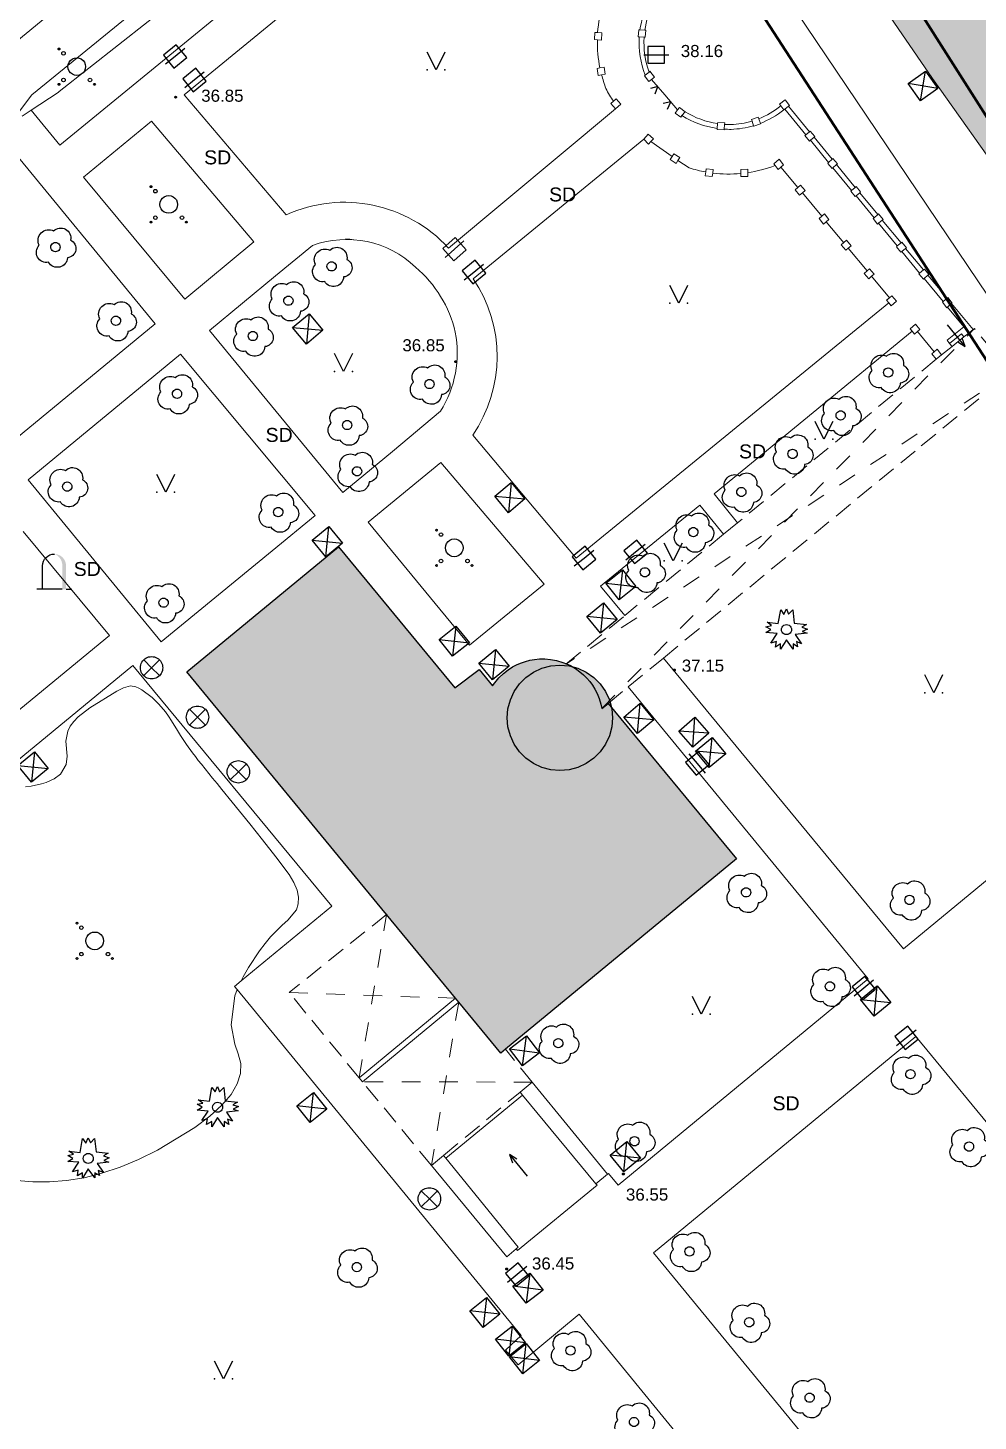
# Model space of a CAD drawing. Header units: metres. Extents: x 363857 to 365179, y 5807840 to 5809004.
# Drawn here: x 364668 to 364719, y 5808471.3 to 5808546.1 of the extents above; entities that cross this region are included whole.
import ezdxf

# ---------------------------------------------------------------- set-up
doc = ezdxf.new("R2010")
doc.units = ezdxf.units.M
doc.header["$LTSCALE"] = 0.5
for name, pattern in [('LF11.2', [4, 2, -2]), ('LF11.26', [0]), ('LF11.3', [3, 2, -1])]:
    doc.linetypes.add(name, pattern=pattern)
doc.layers.get('0').update_dxf_attribs({"color": 1, "linetype": 'CONTINUOUS'})
for name, color, linetype in [('Flurstücksgrenze', 5, 'CONTINUOUS'), ('Stk.Abwasserentsorgung', 1, 'CONTINUOUS'), ('Stk.Bauliche Anlagen', 1, 'CONTINUOUS'), ('Stk.Befestigungsarten', 1, 'CONTINUOUS'), ('Stk.Bäume', 1, 'CONTINUOUS'), ('Stk.Einfriedungen', 1, 'CONTINUOUS'), ('Stk.Gebäude', 202, 'CONTINUOUS'), ('Stk.Geländehöhen', 1, 'CONTINUOUS'), ('Stk.Grünflächen', 1, 'CONTINUOUS'), ('Stk.Stadtmöbel', 1, 'CONTINUOUS'), ('Stk.Topografie allgemein', 1, 'CONTINUOUS'), ('Stk.Ver- und Entsorgungsanlagen allgemein', 1, 'CONTINUOUS'), ('Stk.Waldflächen', 1, 'CONTINUOUS')]:
    doc.layers.add(name, color=color, linetype=linetype)
doc.styles.add('TA  11.0401.0000', font='Arial.ttf')

# ---------------------------------------------------------------- blocks, each defined once
blk = doc.blocks.new('S11..378')
at = {"color": 0, "lineweight": -2}
blk.add_lwpolyline([(-0.025, 0.05), (0, 0), (0.025, 0.05)], dxfattribs=at)
blk = doc.blocks.new('S11..37')
at = {"color": 0, "lineweight": -2}
for points in [[(-0.06, 0.06), (0.06, 0.06), (0.06, -0.06), (-0.06, -0.06), (-0.06, 0.06), (0.06, -0.06)], [(0.06, 0.06), (-0.06, -0.06)]]:
    blk.add_lwpolyline(points, dxfattribs=at)
blk = doc.blocks.new('S11..35')
at = {"color": 0, "lineweight": -2}
blk.add_lwpolyline([(-0.375, 0), (0, 0), (0.375, 0)], dxfattribs=at)
blk.add_lwpolyline([(0.25, 0.25), (-0.25, 0.25), (-0.25, -0.25), (0.25, -0.25)], close=True, dxfattribs=at)
blk = doc.blocks.new('S11..36')
at = {"color": 0, "lineweight": -2}
blk.add_lwpolyline([(0.065, -0.0375, -0.57735), (-0.065, -0.0375, -0.57735), (0, 0.075, -0.57735)], format="xyb", close=True, dxfattribs=at)
for points in [[(-0.05, 0.05), (0, 0), (-0.05, -0.05)], [(0.05, -0.05), (0, 0), (0.05, 0.05)]]:
    blk.add_lwpolyline(points, dxfattribs=at)
blk = doc.blocks.new('S11..55', base_point=(0, -0.3))
at = {"lineweight": -2}
blk.add_hatch(color=0, dxfattribs=at).paths.add_polyline_path([(0.15, -0.3), (0.15, 0), (0.1449, 0.0388), (0.1299, 0.075), (0.1061, 0.1061), (0.075, 0.1299), (0.0388, 0.1449), (0, 0.15), (0.0374, 0.1308), (0.0681, 0.102), (0.0895, 0.0657), (0.1, 0.025), (0.1, -0.3)], flags=0)
at = {"color": 0, "lineweight": -2}
blk.add_lwpolyline([(-0.15, -0.3), (-0.15, 0, -0.4142136), (0, 0.15)], format="xyb", dxfattribs=at)
for points in [[(0.1, -0.3), (0, -0.3), (-0.15, -0.3), (-0.225, -0.3)], [(0.15, -0.3), (0.225, -0.3)]]:
    blk.add_lwpolyline(points, dxfattribs=at)
blk = doc.blocks.new('S11..147', base_point=(0, 0.3))
at = {"color": 0, "lineweight": -2}
for points in [[(-0.0957, 0.3975, -0.57735), (-0.1043, 0.3975, -0.57735), (-0.1, 0.405, -0.57735)], [(-0.0663, 0.37, -0.57735), (-0.0837, 0.37, -0.57735), (-0.075, 0.385, -0.57735)], [(0.0433, 0.275, -0.57735), (-0.0433, 0.275, -0.57735), (0, 0.35, -0.57735)], [(-0.0957, 0.1975, -0.57735), (-0.1043, 0.1975, -0.57735), (-0.1, 0.205, -0.57735)], [(-0.0663, 0.22, -0.57735), (-0.0837, 0.22, -0.57735), (-0.075, 0.235, -0.57735)], [(0.0837, 0.22, -0.57735), (0.0663, 0.22, -0.57735), (0.075, 0.235, -0.57735)], [(0.1043, 0.1975, -0.57735), (0.0957, 0.1975, -0.57735), (0.1, 0.205, -0.57735)]]:
    blk.add_lwpolyline(points, format="xyb", close=True, dxfattribs=at)
blk = doc.blocks.new('Treppenpfeil')
at = {"color": 0, "lineweight": -2}
for points in [[(-0.1, 0.05), (-0.25, 0), (-0.1, -0.05)], [(-0.25, 0), (0.25, 0)]]:
    blk.add_lwpolyline(points, dxfattribs=at)
blk = doc.blocks.new('S11..146', base_point=(0, 0.25))
at = {"color": 0, "lineweight": -2}
blk.add_lwpolyline([(0.05, 0.35), (0, 0.25), (-0.05, 0.35)], dxfattribs=at)
for p in [(-0.05, 0.25), (0.05, 0.25)]:
    blk.add_point(p, dxfattribs=at)
blk = doc.blocks.new('Nadelbaum')
at = {"color": 0, "lineweight": -2}
blk.add_lwpolyline([(0.185, 0.155), (0.475, 0.125), (0.365, 0.06), (0.5, 0.015), (0.37, -0.045), (0.49, -0.085), (0.21, -0.12), (0.36, -0.335), (0.235, -0.285), (0.265, -0.41), (0.155, -0.34), (0.16, -0.465), (0, -0.245), (-0.14, -0.47), (-0.14, -0.34), (-0.26, -0.415), (-0.24, -0.28), (-0.375, -0.32), (-0.225, -0.09), (-0.49, -0.07), (-0.37, 0), (-0.49, 0.07), (-0.355, 0.1), (-0.46, 0.175), (-0.195, 0.145), (-0.135, 0.475), (-0.06, 0.365), (0, 0.495), (0.05, 0.37), (0.15, 0.475)], close=True, dxfattribs=at)
blk.add_lwpolyline([(0.1039, -0.06, -0.5773503), (-0.1039, -0.06, -0.5773503), (0, 0.12, -0.5773503)], format="xyb", close=True, dxfattribs=at)
blk = doc.blocks.new('S11..60')
at = {"color": 0, "lineweight": -2}
for points in [[(0.165, 0.075, -0.7675055), (0.13, -0.115, -0.7475991), (-0.075, -0.165, -0.7388858), (-0.175, 0.02, -0.7315501), (-0.02, 0.175, -0.7388858)], [(0.0433, -0.025, -0.5773503), (-0.0433, -0.025, -0.5773503), (0, 0.05, -0.5773503)]]:
    blk.add_lwpolyline(points, format="xyb", close=True, dxfattribs=at)
blk = doc.blocks.new('Geländehöhe')
at = {"color": 0, "lineweight": -2}
for points in [[(0.0087, -0.005, -0.5773503), (-0.0087, -0.005, -0.5773503), (0, 0.01, -0.5773503)], [(0.0043, -0.0025, -0.5773503), (-0.0043, -0.0025, -0.5773503), (0, 0.005, -0.5773503)]]:
    blk.add_lwpolyline(points, format="xyb", close=True, dxfattribs=at)

msp = doc.modelspace()

# ---------------------------------------------------------------- hatches: boundary and pattern name
at = {"layer": 'Stk.Gebäude', "lineweight": 18, "true_color": 0xffffff}
for points in [[(364692.937, 5808510.754), (364693.0538, 5808510.9181), (364693.2812, 5808511.186), (364693.5206, 5808511.4141), (364693.7652, 5808511.6048), (364694.0096, 5808511.7611), (364694.2497, 5808511.8868), (364694.4824, 5808511.9855), (364694.7056, 5808512.0609), (364694.9338, 5808512.1198), (364695.1826, 5808512.1643), (364695.4523, 5808512.1902), (364695.7425, 5808512.1929), (364696.0515, 5808512.1669), (364696.3767, 5808512.1067), (364696.7135, 5808512.0066), (364696.901, 5808511.933), (364697.1135, 5808511.8323), (364697.3816, 5808511.6763), (364697.6179, 5808511.5078), (364697.824, 5808511.3318), (364698.0024, 5808511.1526), (364698.1557, 5808510.9734), (364698.2954, 5808510.7836), (364698.4295, 5808510.5693), (364698.5542, 5808510.3286), (364698.6649, 5808510.0603), (364698.7561, 5808509.7638), (364698.806, 5808509.534), (364699.139, 5808509.808), (364706.027, 5808501.452), (364693.63, 5808491.233), (364693.372, 5808491.021), (364691.12, 5808493.767), (364690.949, 5808493.974), (364687.248, 5808498.479), (364676.529, 5808511.5), (364684.66, 5808518.21), (364690.914, 5808510.643), (364692.22, 5808511.621)], [(364699.337, 5808509.521), (364699.38, 5808509.03), (364699.337, 5808508.539), (364699.209, 5808508.062), (364699.001, 5808507.615), (364698.718, 5808507.211), (364698.369, 5808506.862), (364697.965, 5808506.579), (364697.518, 5808506.371), (364697.041, 5808506.243), (364696.55, 5808506.2), (364696.059, 5808506.243), (364695.582, 5808506.371), (364695.135, 5808506.579), (364694.731, 5808506.862), (364694.382, 5808507.211), (364694.099, 5808507.615), (364693.891, 5808508.062), (364693.763, 5808508.539), (364693.72, 5808509.03), (364693.763, 5808509.521), (364693.891, 5808509.998), (364694.099, 5808510.445), (364694.382, 5808510.849), (364694.731, 5808511.198), (364695.135, 5808511.481), (364695.582, 5808511.689), (364696.059, 5808511.817), (364696.55, 5808511.86), (364697.041, 5808511.817), (364697.518, 5808511.689), (364697.965, 5808511.481), (364698.369, 5808511.198), (364698.718, 5808510.849), (364699.001, 5808510.445), (364699.209, 5808509.998)]]:
    msp.add_hatch(color=7, dxfattribs=at).paths.add_polyline_path(points, flags=0)
at = {"layer": 'Stk.Gebäude', "lineweight": 18}
msp.add_hatch(color=11, dxfattribs=at).paths.add_polyline_path([(364692.937, 5808510.754), (364693.0538, 5808510.9181), (364693.2812, 5808511.186), (364693.5206, 5808511.4141), (364693.7652, 5808511.6048), (364694.0096, 5808511.7611), (364694.2497, 5808511.8868), (364694.4824, 5808511.9855), (364694.7056, 5808512.0609), (364694.9338, 5808512.1198), (364695.1826, 5808512.1643), (364695.4523, 5808512.1902), (364695.7425, 5808512.1929), (364696.0515, 5808512.1669), (364696.3767, 5808512.1067), (364696.7135, 5808512.0066), (364696.901, 5808511.933), (364697.1135, 5808511.8323), (364697.3816, 5808511.6763), (364697.6179, 5808511.5078), (364697.824, 5808511.3318), (364698.0024, 5808511.1526), (364698.1557, 5808510.9734), (364698.2954, 5808510.7836), (364698.4295, 5808510.5693), (364698.5542, 5808510.3286), (364698.6649, 5808510.0603), (364698.7561, 5808509.7638), (364698.806, 5808509.534), (364699.139, 5808509.808), (364706.027, 5808501.452), (364693.63, 5808491.233), (364693.372, 5808491.021), (364691.12, 5808493.767), (364690.949, 5808493.974), (364687.248, 5808498.479), (364676.529, 5808511.5), (364684.66, 5808518.21), (364690.914, 5808510.643), (364692.22, 5808511.621)], flags=0)
at = {"layer": 'Stk.Waldflächen', "lineweight": 18, "true_color": 0xb3ff7f}
msp.add_hatch(color=71, dxfattribs=at).paths.add_polyline_path([(364856.1056, 5808603.8311), (364866.0623, 5808600.2262), (364875.1949, 5808596.9995), (364881.8111, 5808594.6518), (364887.4852, 5808592.6483), (364895.9869, 5808589.2956), (364906.0928, 5808585.2734), (364917.4822, 5808580.7702), (364921.6797, 5808578.0866), (364934.3953, 5808570.256), (364780.8809, 5808445.1211), (364779.0683, 5808447.3369), (364774.0009, 5808454.437), (364764.6455, 5808468.6726), (364761.6172, 5808473.7248), (364755.9606, 5808483.3852), (364743.58, 5808502.6026), (364733.2593, 5808517.6359), (364726.0778, 5808529.9147), (364716.5473, 5808543.3564), (364713.8791, 5808547.2331)], flags=0)

# ---------------------------------------------------------------- linework, layer by layer
at = {"layer": 'Flurstücksgrenze', "color": 7, "linetype": 'Continuous', "lineweight": 40}
for p, q in [((364698.368, 5808574.568), (364746.144, 5808499.196)), ((364692.76, 5808569.416), (364773.383, 5808444.993))]:
    msp.add_line(p, q, dxfattribs=at)
at = {"layer": 'Stk.Bauliche Anlagen', "color": 7, "linetype": 'LF11.2', "lineweight": 18}
for p, q in [((364698.8064, 5808509.5339), (364718.8042, 5808529.9306)), ((364720.7551, 5808527.5613), (364696.8782, 5808511.9126)), ((364685.7732, 5808489.7062), (364687.2485, 5808498.4789)), ((364682.0117, 5808494.274), (364690.9491, 5808493.974)), ((364691.1199, 5808493.7667), (364689.6519, 5808484.996)), ((364695.0696, 5808489.4723), (364685.9481, 5808489.4938))]:
    msp.add_line(p, q, dxfattribs=at)
at = {"layer": 'Stk.Bauliche Anlagen', "color": 7, "linetype": 'LF11.3', "lineweight": 18}
for p, q in [((364718.5026, 5808529.6888), (364718.7402, 5808529.8792)), ((364718.7402, 5808529.8792), (364718.8042, 5808529.9306)), ((364720.7551, 5808527.5613), (364718.8042, 5808529.9306)), ((364718.2414, 5808529.4794), (364717.6064, 5808528.9707)), ((364718.2414, 5808529.4794), (364718.5026, 5808529.6888)), ((364716.748, 5808528.2827), (364706.0831, 5808519.4975)), ((364717.6064, 5808528.9707), (364717.042, 5808528.5235)), ((364715.9516, 5808523.6276), (364719.2018, 5808526.2893)), ((364702.1068, 5808512.2406), (364715.9516, 5808523.6276)), ((364706.0831, 5808519.4975), (364705.3364, 5808518.8833)), ((364705.3364, 5808518.8833), (364700.043, 5808514.5294)), ((364696.8782, 5808511.9126), (364700.043, 5808514.5294)), ((364700.2135, 5808510.6888), (364702.1068, 5808512.2406)), ((364699.1392, 5808509.8083), (364700.2135, 5808510.6888)), ((364687.2485, 5808498.4789), (364682.0117, 5808494.274)), ((364685.7732, 5808489.7062), (364682.0117, 5808494.274)), ((364695.0696, 5808489.4723), (364693.6297, 5808491.2334)), ((364689.6519, 5808484.996), (364685.9481, 5808489.4938)), ((364694.4145, 5808488.9402), (364695.0696, 5808489.4723)), ((364690.3059, 5808485.535), (364694.4145, 5808488.9402)), ((364690.3059, 5808485.535), (364689.6519, 5808484.996))]:
    msp.add_line(p, q, dxfattribs=at)
at = {"layer": 'Stk.Einfriedungen', "color": 7, "linetype": 'Continuous', "lineweight": 18}
for p, q in [((364698.426, 5808545.8291), (364698.4088, 5808545.4495)), ((364698.5782, 5808545.819), (364698.426, 5808545.8291)), ((364698.8051, 5808545.8038), (364698.5782, 5808545.819)), ((364698.788, 5808545.4242), (364698.8051, 5808545.8038)), ((364700.7851, 5808545.9747), (364700.7506, 5808545.5963)), ((364700.7506, 5808545.5963), (364700.8107, 5808545.5921)), ((364700.849, 5808545.9702), (364700.7851, 5808545.9747)), ((364700.8107, 5808545.5921), (364701.07, 5808545.574)), ((364701.109, 5808545.9521), (364700.849, 5808545.9702)), ((364701.07, 5808545.574), (364701.1297, 5808545.5699)), ((364701.1642, 5808545.9483), (364701.109, 5808545.9521)), ((364701.1297, 5808545.5699), (364701.1642, 5808545.9483)), ((364698.4088, 5808545.4495), (364698.5627, 5808545.4392)), ((364698.5627, 5808545.4392), (364698.788, 5808545.4242)), ((364698.703, 5808543.9286), (364698.5471, 5808543.898)), ((364698.5471, 5808543.898), (364698.6123, 5808543.5236)), ((364698.6123, 5808543.5236), (364698.7882, 5808543.5581)), ((364698.92, 5808543.9712), (364698.703, 5808543.9286)), ((364698.7882, 5808543.5581), (364698.9852, 5808543.5969)), ((364698.9852, 5808543.5969), (364698.92, 5808543.9712)), ((364701.1346, 5808543.532), (364701.0953, 5808543.5024)), ((364701.0953, 5808543.5024), (364701.3298, 5808543.2035)), ((364701.3509, 5808543.6942), (364701.1346, 5808543.532)), ((364701.3298, 5808543.2035), (364701.4738, 5808543.3116)), ((364701.3862, 5808543.7498), (364701.3509, 5808543.6942)), ((364701.6359, 5808543.4346), (364701.3862, 5808543.7498)), ((364701.4738, 5808543.3116), (364701.6359, 5808543.4346)), ((364699.4358, 5808542.1332), (364699.2927, 5808542.0079)), ((364699.2927, 5808542.0079), (364699.541, 5808541.7203)), ((364699.5748, 5808542.2624), (364699.4358, 5808542.1332)), ((364699.541, 5808541.7203), (364699.8231, 5808541.9748)), ((364699.8231, 5808541.9748), (364699.5748, 5808542.2624)), ((364702.9631, 5808541.8032), (364702.8574, 5808541.6671)), ((364703.2682, 5808541.5767), (364702.9631, 5808541.8032)), ((364708.6463, 5808542.2135), (364708.3457, 5808541.981)), ((364708.3457, 5808541.981), (364708.4058, 5808541.8888)), ((364708.4058, 5808541.8888), (364708.5716, 5808541.6755)), ((364708.6229, 5808541.7152), (364708.8286, 5808541.8742)), ((364708.8722, 5808541.9079), (364708.6463, 5808542.2135)), ((364708.8286, 5808541.8742), (364708.8722, 5808541.9079)), ((364709.9581, 5808540.4951), (364708.8286, 5808541.8742)), ((364702.8574, 5808541.6671), (364702.7301, 5808541.503)), ((364702.7301, 5808541.503), (364703.0352, 5808541.2766)), ((364703.0352, 5808541.2766), (364703.1025, 5808541.3633)), ((364703.1025, 5808541.3633), (364703.2682, 5808541.5767)), ((364705.0211, 5808540.9923), (364705.0169, 5808540.9361)), ((364705.4006, 5808540.9725), (364705.0211, 5808540.9923)), ((364707.2002, 5808541.2832), (364706.8428, 5808541.1541)), ((364706.8428, 5808541.1541), (364706.8747, 5808541.0731)), ((364706.8747, 5808541.0731), (364706.9495, 5808540.8241)), ((364707.2294, 5808541.1965), (364707.2002, 5808541.2832)), ((364707.3125, 5808540.9498), (364707.2294, 5808541.1965)), ((364708.5716, 5808541.6755), (364708.6229, 5808541.7152)), ((364709.7576, 5808540.3348), (364708.6229, 5808541.7152)), ((364701.2983, 5808540.3673), (364701.048, 5808540.0986)), ((364701.5727, 5808540.1191), (364701.2983, 5808540.3673)), ((364704.9977, 5808540.6762), (364704.993, 5808540.6133)), ((364704.993, 5808540.6133), (364705.3725, 5808540.5935)), ((364705.0169, 5808540.9361), (364704.9977, 5808540.6762)), ((364705.3725, 5808540.5935), (364705.3772, 5808540.6374)), ((364705.3772, 5808540.6374), (364705.3949, 5808540.8967)), ((364705.3949, 5808540.8967), (364705.4006, 5808540.9725)), ((364706.9495, 5808540.8241), (364706.9642, 5808540.794)), ((364706.9642, 5808540.794), (364707.3215, 5808540.9231)), ((364707.3215, 5808540.9231), (364707.3125, 5808540.9498)), ((364709.7576, 5808540.3348), (364709.7045, 5808540.2892)), ((364709.7045, 5808540.2892), (364709.946, 5808539.9958)), ((364709.9581, 5808540.4951), (364709.7576, 5808540.3348)), ((364709.9926, 5808540.5369), (364709.9581, 5808540.4951)), ((364710.2341, 5808540.2435), (364709.9926, 5808540.5369)), ((364710.1961, 5808540.2109), (364710.2341, 5808540.2435)), ((364701.048, 5808540.0986), (364701.3134, 5808539.8407)), ((364701.3134, 5808539.8407), (364701.4339, 5808539.9701)), ((364701.4339, 5808539.9701), (364701.5727, 5808540.1191)), ((364709.946, 5808539.9958), (364709.9989, 5808540.0413)), ((364709.9989, 5808540.0413), (364710.1961, 5808540.2109)), ((364710.9787, 5808538.843), (364709.9989, 5808540.0413)), ((364711.1661, 5808539.0309), (364710.1961, 5808540.2109)), ((364702.5715, 5808539.1705), (364702.4623, 5808539.0006)), ((364702.4623, 5808539.0006), (364702.7863, 5808538.8021)), ((364702.6678, 5808539.3203), (364702.5715, 5808539.1705)), ((364702.9917, 5808539.1218), (364702.6678, 5808539.3203)), ((364702.7863, 5808538.8021), (364702.8857, 5808538.9568)), ((364702.8857, 5808538.9568), (364702.9917, 5808539.1218)), ((364708.3183, 5808539.0204), (364708.0301, 5808538.7726)), ((364708.0301, 5808538.7726), (364708.1022, 5808538.6852)), ((364708.5598, 5808538.727), (364708.3183, 5808539.0204)), ((364710.9787, 5808538.843), (364710.933, 5808538.8007)), ((364710.933, 5808538.8007), (364711.1588, 5808538.5236)), ((364711.1661, 5808539.0309), (364710.9787, 5808538.843)), ((364711.2055, 5808539.0648), (364711.1661, 5808539.0309)), ((364711.447, 5808538.7714), (364711.2055, 5808539.0648)), ((364711.2103, 5808538.5678), (364711.4075, 5808538.7373)), ((364711.4075, 5808538.7373), (364711.447, 5808538.7714)), ((364712.4104, 5808537.5074), (364711.4075, 5808538.7373)), ((364704.3794, 5808538.3391), (364704.3507, 5808538.1342)), ((364704.3507, 5808538.1342), (364704.7281, 5808538.0895)), ((364704.4034, 5808538.5105), (364704.3794, 5808538.3391)), ((364704.7808, 5808538.4659), (364704.4034, 5808538.5105)), ((364704.7281, 5808538.0895), (364704.7551, 5808538.2819)), ((364704.7551, 5808538.2819), (364704.7808, 5808538.4659)), ((364706.6362, 5808538.4836), (364706.2566, 5808538.4679)), ((364706.2566, 5808538.4679), (364706.2607, 5808538.2579)), ((364706.2607, 5808538.2579), (364706.264, 5808538.088)), ((364706.264, 5808538.088), (364706.6437, 5808538.1037)), ((364706.6398, 5808538.3034), (364706.6362, 5808538.4836)), ((364706.6437, 5808538.1037), (364706.6398, 5808538.3034)), ((364708.1022, 5808538.6852), (364708.2717, 5808538.4793)), ((364708.2717, 5808538.4793), (364708.4159, 5808538.6033)), ((364708.4159, 5808538.6033), (364708.5598, 5808538.727)), ((364711.1588, 5808538.5236), (364711.2103, 5808538.5678)), ((364712.2101, 5808537.3516), (364711.2103, 5808538.5678)), ((364709.3242, 5808537.5091), (364709.1807, 5808537.3857)), ((364709.1807, 5808537.3857), (364709.4222, 5808537.0923)), ((364709.4689, 5808537.6334), (364709.3242, 5808537.5091)), ((364709.7103, 5808537.34), (364709.4689, 5808537.6334)), ((364709.5668, 5808537.2166), (364709.7103, 5808537.34)), ((364712.2101, 5808537.3516), (364712.1672, 5808537.3148)), ((364712.1672, 5808537.3148), (364712.4087, 5808537.0214)), ((364712.4104, 5808537.5074), (364712.2101, 5808537.3516)), ((364712.4554, 5808537.5626), (364712.4104, 5808537.5074)), ((364712.6968, 5808537.2692), (364712.4554, 5808537.5626)), ((364712.6485, 5808537.2276), (364712.6968, 5808537.2692)), ((364709.4222, 5808537.0923), (364709.5668, 5808537.2166)), ((364712.4087, 5808537.0214), (364712.4513, 5808537.0581)), ((364712.4513, 5808537.0581), (364712.6485, 5808537.2276)), ((364713.4184, 5808535.8816), (364712.4513, 5808537.0581)), ((364713.6156, 5808536.0512), (364712.6485, 5808537.2276)), ((364710.609, 5808535.9612), (364710.4656, 5808535.8378)), ((364710.4656, 5808535.8378), (364710.7071, 5808535.5444)), ((364710.7536, 5808536.0856), (364710.609, 5808535.9612)), ((364710.9951, 5808535.7922), (364710.7536, 5808536.0856)), ((364710.8517, 5808535.6689), (364710.9951, 5808535.7922)), ((364713.4184, 5808535.8816), (364713.3681, 5808535.8384)), ((364713.3681, 5808535.8384), (364713.6097, 5808535.545)), ((364713.6156, 5808536.0512), (364713.4184, 5808535.8816)), ((364713.6563, 5808536.0862), (364713.6156, 5808536.0512)), ((364713.8977, 5808535.7928), (364713.6563, 5808536.0862)), ((364713.6598, 5808535.5881), (364713.857, 5808535.7576)), ((364713.857, 5808535.7576), (364713.8977, 5808535.7928)), ((364714.8659, 5808534.5301), (364713.857, 5808535.7576)), ((364710.7071, 5808535.5444), (364710.8517, 5808535.6689)), ((364713.6097, 5808535.545), (364713.6598, 5808535.5881)), ((364714.649, 5808534.3665), (364713.6598, 5808535.5881)), ((364711.9402, 5808534.6754), (364711.652, 5808534.4276)), ((364711.652, 5808534.4276), (364711.8935, 5808534.1342)), ((364711.8935, 5808534.1342), (364712.0289, 5808534.2506)), ((364712.1816, 5808534.382), (364711.9402, 5808534.6754)), ((364712.0289, 5808534.2506), (364712.1816, 5808534.382)), ((364714.649, 5808534.3665), (364714.6201, 5808534.3187)), ((364714.6201, 5808534.3187), (364714.8616, 5808534.0253)), ((364714.8659, 5808534.5301), (364714.649, 5808534.3665)), ((364714.9083, 5808534.5665), (364714.8659, 5808534.5301)), ((364715.1498, 5808534.2731), (364714.9083, 5808534.5665)), ((364715.1073, 5808534.2366), (364715.1498, 5808534.2731)), ((364714.8616, 5808534.0253), (364714.9102, 5808534.0671)), ((364714.9102, 5808534.0671), (364715.1073, 5808534.2366)), ((364715.8639, 5808532.9069), (364714.9102, 5808534.0671)), ((364715.3013, 5808534.0005), (364715.1073, 5808534.2366)), ((364716.0677, 5808533.0822), (364715.3013, 5808534.0005)), ((364713.0434, 5808533.0284), (364712.8884, 5808532.8951)), ((364712.8884, 5808532.8951), (364713.13, 5808532.6017)), ((364713.1765, 5808533.1429), (364713.0434, 5808533.0284)), ((364713.418, 5808532.8495), (364713.1765, 5808533.1429)), ((364713.2861, 5808532.736), (364713.418, 5808532.8495)), ((364715.8639, 5808532.9069), (364715.8275, 5808532.8756)), ((364715.8275, 5808532.8756), (364716.069, 5808532.5822)), ((364716.0677, 5808533.0822), (364715.8639, 5808532.9069)), ((364716.1155, 5808533.1233), (364716.0677, 5808533.0822)), ((364716.1053, 5808532.6133), (364716.3112, 5808532.7904)), ((364716.3571, 5808532.8299), (364716.1155, 5808533.1233)), ((364716.3112, 5808532.7904), (364716.3571, 5808532.8299)), ((364717.3346, 5808531.5638), (364716.3112, 5808532.7904)), ((364713.13, 5808532.6017), (364713.2861, 5808532.736)), ((364716.069, 5808532.5822), (364716.1053, 5808532.6133)), ((364717.1199, 5808531.379), (364716.1053, 5808532.6133)), ((364714.2452, 5808531.5806), (364714.0902, 5808531.4474)), ((364714.0902, 5808531.4474), (364714.2023, 5808531.3112)), ((364714.2023, 5808531.3112), (364714.3316, 5808531.154)), ((364714.3783, 5808531.6951), (364714.2452, 5808531.5806)), ((364714.3316, 5808531.154), (364714.6198, 5808531.4018)), ((364714.6198, 5808531.4018), (364714.3783, 5808531.6951)), ((364717.1199, 5808531.379), (364717.0819, 5808531.3464)), ((364717.0819, 5808531.3464), (364717.3234, 5808531.053)), ((364717.3346, 5808531.5638), (364717.1199, 5808531.379)), ((364717.37, 5808531.5942), (364717.3346, 5808531.5638)), ((364717.3612, 5808531.0856), (364717.578, 5808531.2721)), ((364717.6115, 5808531.3008), (364717.37, 5808531.5942)), ((364717.578, 5808531.2721), (364717.6115, 5808531.3008)), ((364718.7402, 5808529.8792), (364717.578, 5808531.2721)), ((364717.3234, 5808531.053), (364717.3612, 5808531.0856)), ((364718.2286, 5808530.0303), (364717.3612, 5808531.0856)), ((364715.6372, 5808530.1697), (364715.3491, 5808529.9219)), ((364715.3491, 5808529.9219), (364715.4589, 5808529.7886)), ((364715.4589, 5808529.7886), (364715.5906, 5808529.6285)), ((364715.5906, 5808529.6285), (364715.7517, 5808529.767)), ((364715.8787, 5808529.8763), (364715.6372, 5808530.1697)), ((364715.7517, 5808529.767), (364715.8787, 5808529.8763)), ((364718.5026, 5808529.6888), (364718.2286, 5808530.0303)), ((364716.6399, 5808528.6852), (364716.5136, 5808528.5817)), ((364716.5136, 5808528.5817), (364716.748, 5808528.2827)), ((364716.8075, 5808528.8225), (364716.6399, 5808528.6852)), ((364716.748, 5808528.2827), (364717.042, 5808528.5235)), ((364717.042, 5808528.5235), (364716.8075, 5808528.8225)), ((364685.7732, 5808489.7062), (364690.9491, 5808493.974)), ((364685.9481, 5808489.4938), (364691.1199, 5808493.7667)), ((364685.9481, 5808489.4938), (364685.7732, 5808489.7062)), ((364695.0696, 5808489.4723), (364699.1092, 5808484.5311)), ((364694.5473, 5808488.7791), (364694.4145, 5808488.9402)), ((364698.4755, 5808484.0131), (364694.5473, 5808488.7791)), ((364693.6955, 5808480.0961), (364689.6519, 5808484.996)), ((364690.4286, 5808485.3842), (364690.3059, 5808485.535)), ((364694.3156, 5808480.6104), (364690.4286, 5808485.3842)), ((364699.1092, 5808484.5311), (364698.4755, 5808484.0131)), ((364693.6955, 5808480.0961), (364694.2029, 5808480.5169)), ((364694.2029, 5808480.5169), (364694.3156, 5808480.6104))]:
    msp.add_line(p, q, dxfattribs=at)
at = {"layer": 'Stk.Einfriedungen', "color": 7, "linetype": 'LF11.26', "lineweight": 18}
for p, q in [((364702.1928, 5808542.4885), (364701.4738, 5808543.3116)), ((364702.8574, 5808541.6671), (364702.1928, 5808542.4885))]:
    msp.add_line(p, q, dxfattribs=at)
at = {"layer": 'Stk.Einfriedungen', "color": 7, "linetype": 'Continuous', "lineweight": 18}
for centre, radius, start, end in [((364705.6321, 5808545.2941), 4.8306, 152.522162, 171.954774), ((364705.632, 5808545.2942), 4.5706, 152.770918, 171.724314), ((364705.6321, 5808545.2946), 4.8306, 176.469581, 201.400832), ((364705.6321, 5808545.2948), 4.5706, 176.498165, 200.499566), ((364705.6014, 5808545.3086), 4.4227, 291.599234, 309.353527), ((364705.6866, 5808545.5335), 4.9059, 238.215706, 261.928284), ((364705.7082, 5808545.5303), 4.6459, 238.318683, 261.442732), ((364705.6018, 5808545.3086), 4.4227, 271.656397, 286.727474), ((364705.632, 5808545.3206), 4.6827, 291.03075, 308.884481), ((364705.6865, 5808545.5335), 4.9059, 266.385303, 270.589798), ((364705.6857, 5808545.5335), 4.6459, 266.411782, 270.541839), ((364705.6017, 5808545.3086), 4.6827, 271.655589, 286.727682)]:
    msp.add_arc(centre, radius, start, end, dxfattribs=at)
at = {"layer": 'Stk.Gebäude', "color": 7, "linetype": 'Continuous', "lineweight": 25}
for points in [[(364692.937, 5808510.754), (364693.0538, 5808510.9181), (364693.2812, 5808511.186), (364693.5206, 5808511.4141), (364693.7652, 5808511.6048), (364694.0096, 5808511.7611), (364694.2497, 5808511.8868), (364694.4824, 5808511.9855), (364694.7056, 5808512.0609), (364694.9338, 5808512.1198), (364695.1826, 5808512.1643), (364695.4523, 5808512.1902), (364695.7425, 5808512.1929), (364696.0515, 5808512.1669), (364696.3767, 5808512.1067), (364696.7135, 5808512.0066), (364696.901, 5808511.933), (364697.1135, 5808511.8323), (364697.3816, 5808511.6763), (364697.6179, 5808511.5078), (364697.824, 5808511.3318), (364698.0024, 5808511.1526), (364698.1557, 5808510.9734), (364698.2954, 5808510.7836), (364698.4295, 5808510.5693), (364698.5542, 5808510.3286), (364698.6649, 5808510.0603), (364698.7561, 5808509.7638), (364698.806, 5808509.534), (364699.139, 5808509.808), (364706.027, 5808501.452), (364693.63, 5808491.233), (364693.372, 5808491.021), (364691.12, 5808493.767), (364690.949, 5808493.974), (364687.248, 5808498.479), (364676.529, 5808511.5), (364684.66, 5808518.21), (364690.914, 5808510.643), (364692.22, 5808511.621), (364692.937, 5808510.754)], [(364699.337, 5808509.521), (364699.38, 5808509.03), (364699.337, 5808508.539), (364699.209, 5808508.062), (364699.001, 5808507.615), (364698.718, 5808507.211), (364698.369, 5808506.862), (364697.965, 5808506.579), (364697.518, 5808506.371), (364697.041, 5808506.243), (364696.55, 5808506.2), (364696.059, 5808506.243), (364695.582, 5808506.371), (364695.135, 5808506.579), (364694.731, 5808506.862), (364694.382, 5808507.211), (364694.099, 5808507.615), (364693.891, 5808508.062), (364693.763, 5808508.539), (364693.72, 5808509.03), (364693.763, 5808509.521), (364693.891, 5808509.998), (364694.099, 5808510.445), (364694.382, 5808510.849), (364694.731, 5808511.198), (364695.135, 5808511.481), (364695.582, 5808511.689), (364696.059, 5808511.817), (364696.55, 5808511.86), (364697.041, 5808511.817), (364697.518, 5808511.689), (364697.965, 5808511.481), (364698.369, 5808511.198), (364698.718, 5808510.849), (364699.001, 5808510.445), (364699.209, 5808509.998), (364699.337, 5808509.521)]]:
    msp.add_lwpolyline(points, close=True, dxfattribs=at)
at = {"layer": 'Stk.Gebäude', "color": 7, "lineweight": 18}
for p in [(364696.8782, 5808511.9126), (364699.1392, 5808509.8083), (364698.8064, 5808509.5339), (364687.2485, 5808498.4789), (364690.9491, 5808493.974), (364691.1199, 5808493.7667), (364693.6297, 5808491.2334)]:
    msp.add_point(p, dxfattribs=at)
at = {"layer": 'Stk.Topografie allgemein', "color": 7, "linetype": 'Continuous', "lineweight": 9}
for p, q in [((364666.3738, 5808544.5276), (364688.3069, 5808562.5265)), ((364684.0882, 5808555.4459), (364668.2032, 5808542.4877)), ((364669.6772, 5808542.6534), (364676.2257, 5808547.8314)), ((364722.5594, 5808527.1831), (364709.2158, 5808546.9919)), ((364713.8791, 5808547.2331), (364716.5473, 5808543.3564)), ((364716.5473, 5808543.3564), (364726.0778, 5808529.9147)), ((364668.2032, 5808542.4877), (364667.5349, 5808541.6049)), ((364668.1753, 5808541.6571), (364669.6211, 5808542.6116)), ((364669.6211, 5808542.6116), (364669.6772, 5808542.6534)), ((364667.6895, 5808541.3364), (364668.1753, 5808541.6571)), ((364717.3338, 5808529.3035), (364718.2286, 5808530.0303)), ((364717.3338, 5808529.3035), (364717.4732, 5808529.1333)), ((364717.4732, 5808529.1333), (364718.1097, 5808529.6504)), ((364717.4732, 5808529.1333), (364717.6064, 5808528.9707)), ((364718.1097, 5808529.6504), (364718.2414, 5808529.4794)), ((364672.7717, 5808510.4598), (364671.3234, 5808509.5724)), ((364673.1278, 5808510.6467), (364672.7717, 5808510.4598)), ((364673.5053, 5808510.746), (364673.1278, 5808510.6467)), ((364673.7897, 5808510.69), (364673.5053, 5808510.746)), ((364673.946, 5808510.6254), (364673.7897, 5808510.69)), ((364674.1115, 5808510.5363), (364673.946, 5808510.6254)), ((364674.6576, 5808510.1272), (364674.1115, 5808510.5363)), ((364671.3234, 5808509.5724), (364670.6899, 5808509.0859)), ((364675.0213, 5808509.7673), (364674.6576, 5808510.1272)), ((364675.3712, 5808509.3481), (364675.0213, 5808509.7673)), ((364670.4522, 5808508.8341), (364670.2672, 5808508.5767)), ((364670.6899, 5808509.0859), (364670.4522, 5808508.8341)), ((364675.541, 5808509.1162), (364675.3712, 5808509.3481)), ((364675.7073, 5808508.8694), (364675.541, 5808509.1162)), ((364676.0309, 5808508.3433), (364675.7073, 5808508.8694)), ((364670.1349, 5808508.3135), (364670.0282, 5808507.7701)), ((364670.2672, 5808508.5767), (364670.1349, 5808508.3135)), ((364676.1911, 5808508.088), (364676.0309, 5808508.3433)), ((364676.5097, 5808507.6047), (364676.1911, 5808508.088)), ((364670.0282, 5808507.7701), (364670.1023, 5808506.9638)), ((364676.8261, 5808507.1579), (364676.5097, 5808507.6047)), ((364670.1023, 5808506.9638), (364670.039, 5808506.5179)), ((364676.9834, 5808506.9481), (364676.8261, 5808507.1579)), ((364677.14, 5808506.7476), (364676.9834, 5808506.9481)), ((364677.3054, 5808506.541), (364677.14, 5808506.7476)), ((364669.7352, 5808505.9993), (364669.3967, 5808505.7503)), ((364670.039, 5808506.5179), (364669.7352, 5808505.9993)), ((364677.9078, 5808505.7935), (364677.3054, 5808506.541)), ((364668.1698, 5808505.3624), (364667.8606, 5808505.3235)), ((364668.7243, 5808505.4789), (364668.1698, 5808505.3624)), ((364668.9697, 5808505.5564), (364668.7243, 5808505.4789)), ((364669.3967, 5808505.7503), (364668.9697, 5808505.5564)), ((364678.1442, 5808505.5018), (364677.9078, 5808505.7935)), ((364678.3984, 5808505.1889), (364678.1442, 5808505.5018)), ((364678.9598, 5808504.4992), (364678.3984, 5808505.1889)), ((364679.9025, 5808503.3341), (364678.9598, 5808504.4992)), ((364680.5833, 5808502.4831), (364679.9025, 5808503.3341)), ((364681.306, 5808501.5727), (364680.5833, 5808502.4831)), ((364682.0217, 5808500.6252), (364681.306, 5808501.5727)), ((364682.2733, 5808500.1847), (364682.0217, 5808500.6252)), ((364682.4377, 5808499.7741), (364682.2733, 5808500.1847)), ((364682.5149, 5808499.3931), (364682.4377, 5808499.7741)), ((364682.505, 5808499.0417), (364682.5149, 5808499.3931)), ((364681.9524, 5808498.1659), (364682.4079, 5808498.7202)), ((364682.4079, 5808498.7202), (364682.505, 5808499.0417)), ((364681.0236, 5808497.2741), (364681.6392, 5808497.9018)), ((364681.6392, 5808497.9018), (364681.9524, 5808498.1659)), ((364680.4222, 5808496.5134), (364680.7211, 5808496.9103)), ((364680.7211, 5808496.9103), (364681.0236, 5808497.2741)), ((364679.835, 5808495.6198), (364680.4222, 5808496.5134)), ((364679.5468, 5808495.123), (364679.835, 5808495.6198)), ((364679.4378, 5808494.9033), (364679.5468, 5808495.123)), ((364678.9053, 5808492.5473), (364679.1004, 5808494.095)), ((364679.1004, 5808494.095), (364679.2274, 5808494.4362)), ((364679.0915, 5808491.5117), (364678.9053, 5808492.5473)), ((364679.2795, 5808490.9928), (364679.0915, 5808491.5117)), ((364679.4202, 5808490.4668), (364679.2795, 5808490.9928)), ((364679.403, 5808489.9273), (364679.4202, 5808490.4668)), ((364678.8948, 5808488.808), (364679.2278, 5808489.3743)), ((364679.2278, 5808489.3743), (364679.403, 5808489.9273)), ((364678.4039, 5808488.2281), (364678.8948, 5808488.808)), ((364690.4286, 5808485.3842), (364694.5473, 5808488.7791)), ((364677.755, 5808487.6349), (364678.4039, 5808488.2281)), ((364676.9484, 5808487.028), (364677.755, 5808487.6349)), ((364674.9499, 5808485.8236), (364676.9484, 5808487.028)), ((364673.9351, 5808485.3247), (364674.9499, 5808485.8236)), ((364671.9637, 5808484.5831), (364672.9398, 5808484.9113)), ((364672.9398, 5808484.9113), (364673.9351, 5808485.3247)), ((364667.4028, 5808484.1806), (364668.252, 5808484.1247)), ((364669.151, 5808484.1113), (364670.0693, 5808484.1831)), ((364670.0693, 5808484.1831), (364671.0069, 5808484.3404)), ((364671.0069, 5808484.3404), (364671.9637, 5808484.5831)), ((364668.252, 5808484.1247), (364669.151, 5808484.1113)), ((364694.2796, 5808480.4239), (364698.5558, 5808483.9415)), ((364698.5558, 5808483.9415), (364698.4755, 5808484.0131)), ((364694.2796, 5808480.4239), (364694.2029, 5808480.5169))]:
    msp.add_line(p, q, dxfattribs=at)
at = {"layer": 'Stk.Topografie allgemein', "color": 7, "linetype": 'Continuous', "lineweight": 18}
for p, q in [((364675.0242, 5808544.1345), (364692.1937, 5808558.2221)), ((364676.3813, 5808542.4804), (364693.4347, 5808556.4728)), ((364675.0242, 5808544.1345), (364669.7077, 5808539.781)), ((364681.8577, 5808536.0379), (364676.3813, 5808542.4804)), ((364668.1753, 5808541.6571), (364669.7077, 5808539.781)), ((364674.6303, 5808541.0702), (364670.9792, 5808538.0569)), ((364680.1234, 5808534.5846), (364674.6303, 5808541.0702)), ((364690.5762, 5808534.2534), (364699.541, 5808541.7203)), ((364674.8197, 5808530.1914), (364666.4925, 5808540.3235)), ((364691.902, 5808532.601), (364701.048, 5808540.0986)), ((364702.5715, 5808539.1705), (364701.4339, 5808539.9701)), ((364703.4909, 5808538.5604), (364702.8857, 5808538.9568)), ((364670.9792, 5808538.0569), (364676.4137, 5808531.5111)), ((364709.3242, 5808537.5091), (364708.4159, 5808538.6033)), ((364710.609, 5808535.9612), (364709.5668, 5808537.2166)), ((364711.7862, 5808534.543), (364710.8517, 5808535.6689)), ((364676.4137, 5808531.5111), (364680.1234, 5808534.5846)), ((364683.2696, 5808534.3929), (364681.2772, 5808532.7631)), ((364713.0434, 5808533.0284), (364712.0289, 5808534.2506)), ((364681.2772, 5808532.7631), (364677.7483, 5808529.8341)), ((364714.2452, 5808531.5806), (364713.2861, 5808532.736)), ((364697.4275, 5808517.6109), (364714.2023, 5808531.3112)), ((364666.6662, 5808523.4492), (364674.8197, 5808530.1914)), ((364677.7483, 5808529.8341), (364684.9012, 5808521.1271)), ((364704.8371, 5808521.0658), (364715.4589, 5808529.7886)), ((364715.7517, 5808529.767), (364716.6399, 5808528.6852)), ((364676.1791, 5808528.5645), (364668.0001, 5808521.8175)), ((364683.4061, 5808519.8911), (364676.1791, 5808528.5645)), ((364690.1363, 5808525.4946), (364687.5607, 5808523.3241)), ((364691.8695, 5808524.2159), (364697.4275, 5808517.6109)), ((364687.5607, 5808523.3241), (364684.9012, 5808521.1271)), ((364690.1561, 5808522.7422), (364686.2573, 5808519.5327)), ((364690.1561, 5808522.7422), (364695.7087, 5808516.2155)), ((364668.0001, 5808521.8175), (364675.1541, 5808513.118)), ((364706.0831, 5808519.4975), (364704.8371, 5808521.0658)), ((364704.0565, 5808520.4508), (364698.7357, 5808516.0945)), ((364705.3364, 5808518.8833), (364704.0565, 5808520.4508)), ((364683.4061, 5808519.8911), (364681.1077, 5808517.9919)), ((364691.705, 5808512.9259), (364686.2573, 5808519.5327)), ((364667.7433, 5808519.0274), (364672.3797, 5808513.4441)), ((364675.1541, 5808513.118), (364681.1077, 5808517.9919)), ((364695.7087, 5808516.2155), (364691.705, 5808512.9259)), ((364698.7357, 5808516.0945), (364700.043, 5808514.5294)), ((364672.3797, 5808513.4441), (364660.3183, 5808503.5422)), ((364673.6325, 5808511.8487), (364661.6223, 5808501.9607)), ((364684.2999, 5808498.9123), (364673.6325, 5808511.8487)), ((364702.1068, 5808512.2406), (364714.997, 5808496.6196)), ((364713.102, 5808495.0169), (364700.2135, 5808510.6888)), ((364714.997, 5808496.6196), (364728.8389, 5808508.0585)), ((364684.2999, 5808498.9123), (364679.4378, 5808494.9033)), ((364679.4378, 5808494.9033), (364679.0837, 5808494.6113)), ((364679.0837, 5808494.6113), (364679.2274, 5808494.4362)), ((364699.6793, 5808483.9423), (364713.102, 5808495.0169)), ((364679.2274, 5808494.4362), (364694.468, 5808475.8581)), ((364715.6574, 5808491.9139), (364701.571, 5808480.3021)), ((364724.4526, 5808481.2498), (364715.6574, 5808491.9139)), ((364699.1534, 5808484.5671), (364699.1092, 5808484.5311)), ((364699.6793, 5808483.9423), (364699.1534, 5808484.5671)), ((364701.571, 5808480.3021), (364716.9844, 5808461.5695)), ((364697.5791, 5808477.0033), (364694.3131, 5808474.2873)), ((364697.5791, 5808477.0033), (364715.7635, 5808454.8485)), ((364693.6326, 5808475.0803), (364694.468, 5808475.8581)), ((364694.3131, 5808474.2873), (364693.6326, 5808475.0803))]:
    msp.add_line(p, q, dxfattribs=at)
for centre, radius, start, end in [((364705.6892, 5808545.3392), 7.1272, 163.331942, 176.140196), ((364705.6892, 5808545.3393), 7.1272, 179.196673, 191.41584), ((364705.6893, 5808545.3391), 7.1272, 194.470993, 200.661581), ((364702.4292, 5808544.4023), 3.7562, 204.841512, 217.16402), ((364705.619, 5808545.2102), 6.982, 252.254155, 259.773529), ((364705.6185, 5808545.2103), 6.982, 262.896284, 275.277202), ((364705.6176, 5808545.2102), 6.982, 278.418366, 290.845732), ((364684.9849, 5808529.1262), 7.5862, 42.52049, 114.344508), ((364685.1, 5808529.374), 5.3423, 46.142494, 110.036769), ((364684.6062, 5808528.2678), 6.4946, 82.208267, 86.1101), ((364684.6062, 5808528.2682), 6.4947, 13.032409, 49.762334), ((364685.754, 5808528.4322), 7.4281, 325.415788, 34.140086), ((364685.1816, 5808528.6208), 5.8585, 327.749952, 10.941827)]:
    msp.add_arc(centre, radius, start, end, dxfattribs=at)

# ---------------------------------------------------------------- block references
at = {"layer": 'Stk.Abwasserentsorgung', "color": 7, "xscale": 1.79, "yscale": 1.79}
for p, rotation in [((364675.8944, 5808544.5446), 219.138), ((364676.9366, 5808543.2789), 219.138), ((364690.8928, 5808534.1952), 221.551), ((364691.9392, 5808532.9659), 39.314), ((364700.6161, 5808517.9386), 39.261), ((364697.8459, 5808517.6112), 39.12), ((364703.9295, 5808506.5788), 129.87), ((364712.8657, 5808494.5181), 219.357), ((364715.1527, 5808491.8443), 218.825), ((364694.2538, 5808479.137), 219.662)]:
    msp.add_blockref('S11..35', p, dxfattribs=dict(at, rotation=rotation))
msp.add_blockref('S11..35', (364701.7201, 5808544.6335, 38.156), dxfattribs=at)
at = {"layer": 'Stk.Bäume', "color": 7}
for name, p, xscale, yscale in [('S11..60', (364669.47, 5808534.3058), 4.95, 4.95), ('S11..60', (364684.2953, 5808533.2721), 4.95, 4.95), ('S11..60', (364681.9762, 5808531.4262), 4.95, 4.95), ('S11..60', (364672.7179, 5808530.3516), 4.95, 4.95), ('S11..60', (364680.0664, 5808529.5312), 4.95, 4.95), ('S11..60', (364714.1773, 5808527.5748), 4.95, 4.95), ('S11..60', (364689.5493, 5808526.9532), 4.95, 4.95), ('S11..60', (364675.9973, 5808526.4312), 4.95, 4.95), ('S11..60', (364711.6231, 5808525.2693), 4.95, 4.95), ('S11..60', (364685.1322, 5808524.7511), 4.95, 4.95), ('S11..60', (364709.0417, 5808523.2012), 4.95, 4.95), ('S11..60', (364685.662, 5808522.2664), 4.95, 4.95), ('S11..60', (364670.1048, 5808521.4455), 4.95, 4.95), ('S11..60', (364706.2922, 5808521.157), 4.95, 4.95), ('S11..60', (364681.431, 5808520.0768), 4.95, 4.95), ('S11..60', (364703.7143, 5808519.0036), 4.95, 4.95), ('S11..60', (364701.114, 5808516.8431), 4.95, 4.95), ('S11..60', (364675.2763, 5808515.2111), 4.95, 4.95), ('Nadelbaum', (364708.716, 5808513.7662), 2.25, 2.25), ('S11..60', (364706.5464, 5808499.6591), 4.95, 4.95), ('S11..60', (364715.319, 5808499.2539), 4.95, 4.95), ('S11..60', (364711.0478, 5808494.6123), 4.95, 4.95), ('S11..60', (364696.4662, 5808491.5614), 4.95, 4.95), ('S11..60', (364715.3668, 5808489.8961), 4.95, 4.95), ('Nadelbaum', (364678.1732, 5808488.1222), 2.25, 2.25), ('S11..60', (364700.5573, 5808486.2974), 4.95, 4.95), ('Nadelbaum', (364671.2319, 5808485.3725), 2.25, 2.25), ('S11..60', (364718.5145, 5808486.0092), 4.95, 4.95), ('S11..60', (364703.5097, 5808480.3812), 4.95, 4.95), ('S11..60', (364685.6488, 5808479.5407), 4.95, 4.95), ('S11..60', (364706.7169, 5808476.5788), 4.95, 4.95), ('S11..60', (364697.12, 5808475.061), 4.95, 4.95), ('S11..60', (364709.9578, 5808472.5268), 4.95, 4.95), ('S11..60', (364700.5289, 5808471.2242), 4.95, 4.95)]:
    msp.add_blockref(name, p, dxfattribs=dict(at, xscale=xscale, yscale=yscale))
at = {"layer": 'Stk.Einfriedungen', "color": 7, "xscale": 7.5, "yscale": 7.5}
for p, rotation in [((364701.816, 5808542.9198), 131.138), ((364702.5074, 5808542.0997), 128.977)]:
    msp.add_blockref('S11..378', p, dxfattribs=dict(at, rotation=rotation))
at = {"layer": 'Stk.Geländehöhen', "color": 7, "xscale": 5, "yscale": 5}
for p in [(364675.9216, 5808542.3563, 36.846), (364690.9627, 5808528.1529, 36.846), (364702.6908, 5808511.5979, 37.146), (364699.9621, 5808484.5391, 36.546), (364693.6919, 5808479.4397, 36.446)]:
    msp.add_blockref('Geländehöhe', p, dxfattribs=at)
at = {"layer": 'Stk.Grünflächen', "color": 7}
for name, p, xscale, yscale in [('S11..147', (364670.6146, 5808543.9953), 9.5, 9.5), ('S11..146', (364689.9049, 5808543.8265), 9.53, 9.53), ('S11..147', (364675.551, 5808536.5968), 9.5, 9.5), ('S11..146', (364702.9307, 5808531.2897), 9.53, 9.53), ('S11..146', (364684.9342, 5808527.633), 9.53, 9.53), ('S11..146', (364710.7225, 5808523.9942), 9.53, 9.53), ('S11..146', (364675.3917, 5808521.1515), 9.53, 9.53), ('S11..147', (364690.8801, 5808518.1585), 9.5, 9.5), ('S11..146', (364702.6306, 5808517.4607), 9.53, 9.53), ('S11..146', (364716.618, 5808510.3779), 9.53, 9.53), ('S11..147', (364671.5784, 5808497.0561), 9.5, 9.5), ('S11..146', (364704.1422, 5808493.1156), 9.53, 9.53), ('S11..146', (364678.4917, 5808473.5334), 9.53, 9.53)]:
    msp.add_blockref(name, p, dxfattribs=dict(at, xscale=xscale, yscale=yscale))
at = {"layer": 'Stk.Stadtmöbel', "color": 7, "xscale": 4.2, "yscale": 4.2}
msp.add_blockref('S11..55', (364669.4123, 5808515.9352), dxfattribs=at)
at = {"layer": 'Stk.Topografie allgemein', "color": 7, "xscale": 3, "yscale": 3}
for p, rotation in [((364717.8399, 5808529.5498), 129.255), ((364694.3158, 5808485.0044), 309.496)]:
    msp.add_blockref('Treppenpfeil', p, dxfattribs=dict(at, rotation=rotation))
at = {"layer": 'Stk.Ver- und Entsorgungsanlagen allgemein', "color": 7, "xscale": 9.6, "yscale": 9.6}
for p, rotation in [((364716.0443, 5808542.9566), 215.195), ((364683.0127, 5808529.9099), 39.90499999999999), ((364693.8644, 5808520.8525), 39.95399999999999), ((364684.0639, 5808518.4925), 129.588), ((364699.82, 5808516.1723), 39.09), ((364698.8133, 5808514.3892), 309.714), ((364690.8814, 5808513.1427), 38.709), ((364693.0183, 5808511.8879), 39.55), ((364700.7886, 5808508.9987), 219.72), ((364703.7403, 5808508.2605), 221.551), ((364704.641, 5808507.1715), 219.516), ((364668.267, 5808506.3888), 39.636), ((364713.4998, 5808493.8259), 129.743), ((364694.6524, 5808491.1503), 127.561), ((364683.2307, 5808488.1115), 219.014), ((364700.0639, 5808485.4668), 219.149), ((364694.8392, 5808478.4099), 307.8609999999999), ((364692.5202, 5808477.1033), 308.525), ((364693.8968, 5808475.5655), 308.297), ((364694.65, 5808474.6224), 218.297)]:
    msp.add_blockref('S11..37', p, dxfattribs=dict(at, rotation=rotation))
at = {"layer": 'Stk.Ver- und Entsorgungsanlagen allgemein', "color": 7, "xscale": 8, "yscale": 8}
for p in [(364674.6308, 5808511.7179), (364677.0955, 5808509.0637), (364679.2899, 5808506.1312), (364689.5433, 5808483.2032)]:
    msp.add_blockref('S11..36', p, dxfattribs=at)

# ---------------------------------------------------------------- texts
at = {"layer": 'Stk.Befestigungsarten', "color": 7, "lineweight": 18, "char_height": 0.75, "attachment_point": 7, "line_spacing_factor": 0.84, "style": 'TA  11.0401.0000'}
for insert in [(364677.4505, 5808538.7366), (364695.9688, 5808536.7441), (364680.7502, 5808523.8363), (364706.1649, 5808522.9487), (364670.4502, 5808516.6363), (364707.9649, 5808487.9487)]:
    msp.add_mtext('SD', dxfattribs=dict(at, insert=insert))
at = {"layer": 'Stk.Geländehöhen', "color": 7, "lineweight": 18, "char_height": 0.65, "attachment_point": 7, "line_spacing_factor": 0.84, "style": 'TA  11.0401.0000'}
for s, insert in [('38.16', (364703.04, 5808544.5)), ('36.85', (364677.295, 5808542.1)), ('36.85', (364688.095, 5808528.7)), ('37.15', (364703.095, 5808511.5)), ('36.55', (364700.095, 5808483.1)), ('36.45', (364695.05, 5808479.4))]:
    msp.add_mtext(s, dxfattribs=dict(at, insert=insert))

doc.saveas('drawing.dxf')
